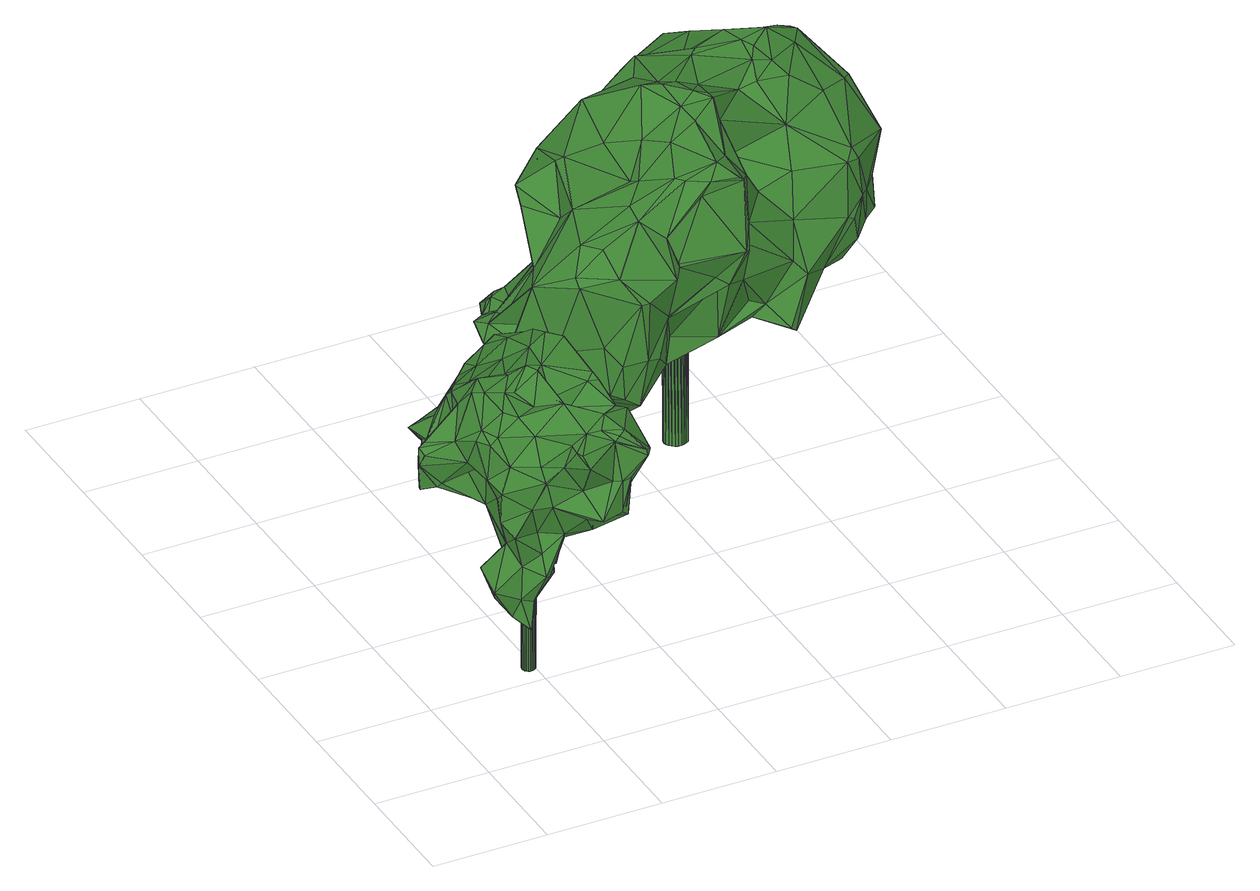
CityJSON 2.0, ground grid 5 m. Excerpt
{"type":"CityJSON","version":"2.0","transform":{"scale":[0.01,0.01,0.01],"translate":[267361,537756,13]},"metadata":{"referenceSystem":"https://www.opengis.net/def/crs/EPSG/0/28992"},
"CityObjects":{
"tree1":{"type":"SolitaryVegetationObject","attributes":{"gtid":280,"crown_width_m":9.04,"crown_median_z":23.05,"crown_r50_m":0.379,"crown_porosity":0.892,"trunk_H_m":9.68,"trunk_DBH_m":0.552,"trunk_radius_m":0.276,"trunk_base_height_m":13.37,"original_gtid":"280"},"geometry":[{"type":"Solid","lod":"3","boundaries":[[[[0,1,2]],[[3,4,5]],[[6,5,4]],[[7,8,9]],[[10,11,12]],[[13,14,15]],[[16,17,18]],[[19,20,21]],[[22,23,24]],[[25,26,27]],[[28,29,30]],[[31,32,33]],[[31,34,32]],[[20,2,21]],[[33,35,31]],[[36,37,38]],[[39,40,41]],[[42,43,44]],[[45,46,47]],[[48,45,47]],[[49,50,51]],[[52,18,53]],[[48,54,45]],[[55,2,56]],[[57,58,59]],[[0,2,60]],[[61,62,63]],[[64,65,66]],[[65,22,67]],[[68,69,6]],[[14,70,15]],[[71,72,73]],[[74,71,75]],[[76,77,78]],[[79,80,66]],[[66,80,81]],[[82,83,84]],[[20,0,60]],[[25,85,26]],[[0,20,19]],[[36,38,86]],[[37,4,3]],[[87,88,89]],[[17,16,90]],[[44,91,92]],[[44,93,91]],[[36,94,68]],[[8,95,9]],[[69,9,95]],[[96,97,98]],[[54,99,100]],[[62,101,63]],[[90,102,103]],[[104,105,106]],[[105,104,107]],[[93,108,103]],[[68,6,4]],[[109,47,110]],[[20,60,2]],[[111,112,29]],[[46,113,114]],[[47,46,114]],[[68,4,36]],[[115,25,116]],[[66,81,117]],[[115,118,113]],[[119,110,120]],[[73,72,121]],[[112,122,123]],[[44,92,42]],[[124,86,38]],[[33,88,87]],[[1,56,2]],[[1,125,126]],[[127,22,24]],[[128,15,129]],[[61,130,131]],[[128,132,15]],[[133,87,89]],[[134,135,76]],[[88,136,137]],[[138,139,140]],[[141,97,83]],[[121,54,48]],[[48,73,121]],[[142,27,143]],[[26,143,27]],[[102,144,145]],[[146,54,147]],[[7,148,149]],[[17,90,150]],[[151,152,153]],[[2,55,154]],[[117,112,155]],[[62,61,131]],[[119,109,110]],[[130,57,59]],[[2,154,21]],[[156,125,157]],[[103,91,93]],[[93,158,108]],[[104,159,42]],[[98,160,154]],[[161,162,163]],[[148,161,163]],[[164,55,56]],[[63,165,61]],[[166,167,168]],[[166,168,83]],[[57,40,169]],[[94,36,86]],[[140,139,117]],[[155,170,66]],[[80,79,171]],[[170,172,173]],[[165,174,163]],[[175,176,177]],[[146,151,153]],[[103,102,91]],[[115,85,25]],[[113,85,115]],[[124,37,3]],[[38,37,124]],[[178,174,179]],[[68,180,69]],[[40,39,11]],[[177,179,63]],[[63,179,174]],[[87,35,33]],[[181,182,175]],[[183,1,184]],[[185,65,67]],[[51,30,49]],[[123,186,29]],[[88,33,32]],[[18,52,107]],[[105,107,52]],[[0,19,157]],[[187,150,181]],[[9,188,7]],[[28,111,29]],[[72,74,121]],[[96,98,164]],[[14,52,70]],[[47,109,48]],[[61,165,130]],[[41,130,165]],[[89,78,77]],[[137,78,89]],[[71,74,72]],[[189,121,74]],[[154,160,21]],[[47,114,190]],[[191,157,19]],[[156,157,192]],[[193,194,152]],[[195,128,196]],[[52,53,70]],[[197,176,198]],[[103,182,90]],[[154,199,98]],[[28,194,111]],[[172,111,194]],[[114,200,190]],[[32,184,134]],[[66,65,79]],[[201,53,187]],[[147,121,189]],[[88,137,89]],[[192,191,202]],[[203,31,204]],[[30,51,28]],[[198,176,205]],[[7,190,8]],[[116,95,8]],[[50,206,146]],[[88,32,136]],[[73,48,109]],[[146,147,151]],[[29,186,49]],[[56,183,164]],[[201,129,15]],[[130,40,57]],[[130,41,40]],[[207,43,65]],[[123,29,112]],[[45,54,100]],[[177,63,101]],[[73,109,71]],[[197,71,109]],[[104,106,159]],[[208,209,207]],[[208,207,65]],[[115,116,118]],[[187,53,150]],[[131,130,59]],[[200,8,190]],[[153,152,210]],[[77,76,127]],[[102,145,91]],[[3,116,124]],[[25,124,116]],[[99,206,113]],[[187,211,201]],[[193,152,158]],[[39,41,165]],[[212,11,10]],[[213,65,214]],[[214,65,43]],[[116,200,118]],[[116,8,200]],[[178,148,163]],[[35,87,204]],[[178,163,174]],[[62,211,101]],[[43,215,214]],[[216,160,98]],[[204,82,84]],[[54,121,147]],[[142,143,217]],[[186,218,219]],[[0,157,125]],[[23,22,214]],[[113,45,100]],[[100,99,113]],[[46,45,113]],[[151,189,152]],[[191,138,140]],[[220,156,192]],[[221,160,216]],[[214,215,23]],[[204,87,133]],[[204,133,132]],[[123,122,221]],[[112,170,155]],[[180,168,222]],[[221,223,123]],[[224,86,225]],[[165,63,174]],[[180,226,168]],[[141,168,226]],[[106,23,159]],[[117,202,140]],[[1,183,56]],[[181,211,187]],[[154,55,199]],[[227,207,209]],[[74,228,189]],[[93,44,227]],[[209,93,227]],[[209,158,93]],[[189,228,158]],[[207,227,43]],[[44,43,227]],[[49,219,50]],[[83,229,141]],[[219,85,206]],[[224,225,221]],[[190,7,149]],[[149,178,120]],[[149,120,110]],[[31,184,34]],[[14,24,105]],[[158,228,108]],[[81,80,126]],[[81,126,156]],[[178,149,148]],[[127,230,77]],[[133,89,77]],[[169,40,11]],[[169,11,212]],[[150,53,17]],[[182,103,231]],[[182,231,232]],[[57,83,82]],[[114,113,118]],[[177,101,175]],[[175,182,205]],[[70,53,201]],[[131,211,62]],[[131,129,211]],[[181,175,101]],[[171,233,80]],[[39,165,162]],[[23,215,159]],[[43,159,215]],[[165,163,162]],[[129,201,211]],[[6,69,95]],[[6,95,116]],[[146,234,50]],[[42,159,43]],[[77,230,133]],[[195,82,204]],[[90,144,102]],[[134,233,171]],[[234,28,50]],[[28,51,50]],[[162,235,11]],[[236,10,167]],[[94,224,216]],[[220,81,156]],[[54,206,99]],[[17,53,18]],[[202,191,140]],[[155,66,117]],[[181,101,211]],[[237,197,198]],[[237,198,205]],[[132,230,13]],[[132,133,230]],[[30,29,49]],[[168,167,222]],[[222,167,10]],[[212,236,169]],[[39,162,11]],[[0,125,1]],[[162,161,235]],[[161,238,235]],[[191,192,157]],[[13,15,132]],[[208,64,209]],[[65,64,208]],[[210,194,28]],[[195,59,82]],[[170,173,239]],[[128,204,132]],[[128,195,204]],[[197,109,119]],[[71,197,237]],[[240,97,96]],[[14,105,52]],[[177,176,179]],[[134,171,135]],[[34,184,32]],[[180,68,94]],[[80,233,126]],[[183,184,164]],[[21,241,19]],[[134,126,233]],[[228,74,75]],[[228,75,108]],[[108,75,232]],[[240,84,83]],[[203,84,240]],[[186,217,218]],[[114,118,200]],[[117,139,122]],[[105,24,106]],[[23,106,24]],[[213,22,65]],[[186,219,49]],[[119,120,178]],[[195,196,131]],[[219,218,85]],[[185,79,65]],[[158,152,189]],[[232,242,182]],[[71,237,242]],[[26,85,218]],[[221,139,138]],[[122,139,221]],[[193,158,209]],[[209,64,193]],[[14,127,24]],[[234,210,28]],[[172,194,193]],[[193,239,172]],[[64,239,193]],[[239,173,172]],[[31,35,204]],[[127,13,230]],[[125,156,126]],[[202,117,81]],[[202,81,192]],[[192,81,220]],[[83,169,166]],[[57,169,83]],[[243,104,42]],[[27,225,25]],[[124,25,225]],[[218,143,26]],[[96,164,184]],[[190,149,110]],[[190,110,47]],[[141,226,216]],[[94,216,226]],[[119,178,244]],[[119,244,197]],[[245,246,235]],[[197,244,176]],[[127,76,135]],[[169,236,166]],[[10,236,212]],[[7,188,148]],[[116,5,6]],[[3,5,116]],[[181,90,182]],[[150,90,181]],[[113,206,85]],[[91,145,92]],[[235,246,12]],[[235,12,11]],[[166,236,167]],[[111,170,112]],[[32,134,78]],[[32,78,136]],[[94,226,180]],[[218,217,143]],[[179,176,244]],[[179,244,178]],[[247,10,12]],[[138,241,160]],[[221,138,160]],[[175,205,176]],[[205,182,237]],[[234,146,153]],[[147,189,151]],[[86,124,225]],[[213,214,22]],[[129,131,196]],[[129,196,128]],[[146,206,54]],[[245,188,9]],[[50,219,206]],[[76,78,134]],[[137,136,78]],[[210,152,194]],[[216,224,221]],[[82,59,58]],[[82,58,57]],[[107,104,243]],[[107,243,18]],[[223,142,217]],[[94,86,224]],[[18,144,16]],[[243,144,18]],[[243,42,92]],[[222,10,247]],[[222,247,180]],[[243,92,144]],[[16,144,90]],[[245,235,188]],[[92,145,144]],[[247,12,248]],[[69,248,246]],[[247,248,180]],[[180,248,69]],[[238,188,235]],[[161,188,238]],[[148,188,161]],[[12,246,248]],[[203,240,96]],[[96,184,203]],[[184,31,203]],[[79,249,171]],[[67,171,249]],[[185,249,79]],[[67,249,185]],[[21,160,241]],[[191,241,138]],[[245,9,69]],[[245,69,246]],[[153,210,234]],[[67,22,135]],[[127,135,22]],[[67,135,171]],[[131,59,195]],[[19,241,191]],[[225,142,223]],[[27,142,225]],[[201,15,70]],[[14,13,127]],[[184,1,126]],[[184,126,134]],[[117,122,112]],[[203,204,84]],[[103,108,231]],[[232,231,108]],[[64,170,239]],[[170,111,172]],[[64,66,170]],[[37,36,4]],[[240,83,97]],[[216,97,141]],[[216,98,97]],[[141,229,168]],[[83,168,229]],[[71,242,75]],[[75,242,232]],[[237,182,242]],[[164,98,199]],[[164,199,55]],[[186,223,217]],[[123,223,186]],[[225,223,221]],[[250,251,252]],[[250,252,253]],[[253,252,254]],[[253,254,255]],[[252,251,256]],[[252,256,254]],[[254,256,257]],[[254,257,255]],[[256,251,258]],[[256,258,257]],[[257,258,259]],[[257,259,255]],[[258,251,260]],[[258,260,259]],[[259,260,261]],[[259,261,255]],[[260,251,262]],[[260,262,261]],[[261,262,263]],[[261,263,255]],[[262,251,264]],[[262,264,263]],[[263,264,265]],[[263,265,255]],[[264,251,266]],[[264,266,265]],[[265,266,267]],[[265,267,255]],[[266,251,268]],[[266,268,267]],[[267,268,269]],[[267,269,255]],[[268,251,270]],[[268,270,269]],[[269,270,271]],[[269,271,255]],[[270,251,272]],[[270,272,271]],[[271,272,273]],[[271,273,255]],[[272,251,274]],[[272,274,273]],[[273,274,275]],[[273,275,255]],[[274,251,276]],[[274,276,275]],[[275,276,277]],[[275,277,255]],[[276,251,278]],[[276,278,277]],[[277,278,279]],[[277,279,255]],[[278,251,280]],[[278,280,279]],[[279,280,281]],[[279,281,255]],[[280,251,282]],[[280,282,281]],[[281,282,283]],[[281,283,255]],[[282,251,284]],[[282,284,283]],[[283,284,285]],[[283,285,255]],[[284,251,286]],[[284,286,285]],[[285,286,287]],[[285,287,255]],[[286,251,288]],[[286,288,287]],[[287,288,289]],[[287,289,255]],[[288,251,290]],[[288,290,289]],[[289,290,291]],[[289,291,255]],[[290,251,292]],[[290,292,291]],[[291,292,293]],[[291,293,255]],[[292,251,294]],[[292,294,293]],[[293,294,295]],[[293,295,255]],[[294,251,296]],[[294,296,295]],[[295,296,297]],[[295,297,255]],[[296,251,298]],[[296,298,297]],[[297,298,299]],[[297,299,255]],[[298,251,250]],[[298,250,299]],[[299,250,253]],[[299,253,255]]]]}]},
"tree2":{"type":"SolitaryVegetationObject","attributes":{"gtid":225,"crown_width_m":15.17,"crown_median_z":23.55,"crown_r50_m":0.481,"crown_porosity":0.849,"trunk_H_m":10.21,"trunk_DBH_m":1.01,"trunk_radius_m":0.506,"trunk_base_height_m":13.34,"original_gtid":"225"},"geometry":[{"type":"Solid","lod":"3","boundaries":[[[[300,301,302]],[[303,302,301]],[[304,305,306]],[[307,308,309]],[[310,311,312]],[[313,314,315]],[[316,317,311]],[[310,312,318]],[[319,320,321]],[[322,323,324]],[[325,326,327]],[[327,328,329]],[[304,330,305]],[[331,332,333]],[[334,335,336]],[[337,301,338]],[[335,339,336]],[[340,341,342]],[[343,344,345]],[[346,347,348]],[[349,350,351]],[[352,347,346]],[[353,354,355]],[[356,357,358]],[[359,360,361]],[[331,333,362]],[[327,363,328]],[[364,365,366]],[[367,368,369]],[[370,369,368]],[[371,334,349]],[[372,373,374]],[[329,325,327]],[[315,375,376]],[[377,378,379]],[[377,379,380]],[[381,382,383]],[[384,345,385]],[[386,319,321]],[[341,387,388]],[[341,388,389]],[[390,391,392]],[[384,393,345]],[[380,394,395]],[[396,397,304]],[[316,311,398]],[[332,331,399]],[[400,401,402]],[[347,403,362]],[[378,404,389]],[[378,405,404]],[[406,368,367]],[[407,344,343]],[[408,398,409]],[[398,410,409]],[[378,377,328]],[[411,412,413]],[[414,337,415]],[[416,417,418]],[[394,331,362]],[[359,419,420]],[[421,358,366]],[[300,302,422]],[[423,424,425]],[[421,426,427]],[[428,318,312]],[[429,430,431]],[[353,361,432]],[[433,434,435]],[[433,435,420]],[[343,345,393]],[[368,436,370]],[[437,438,439]],[[385,440,384]],[[376,375,323]],[[441,442,443]],[[396,444,397]],[[396,445,444]],[[441,446,442]],[[447,442,446]],[[330,397,448]],[[449,446,438]],[[365,426,421]],[[328,363,405]],[[328,405,378]],[[450,426,451]],[[452,453,340]],[[341,389,342]],[[404,342,389]],[[429,454,430]],[[385,455,440]],[[451,365,364]],[[451,426,365]],[[321,456,386]],[[329,374,457]],[[329,457,325]],[[345,344,385]],[[384,458,459]],[[440,458,384]],[[460,461,462]],[[311,317,312]],[[329,372,374]],[[313,364,357]],[[372,380,373]],[[463,464,465]],[[466,463,467]],[[343,468,407]],[[343,450,468]],[[465,469,470]],[[471,472,473]],[[457,474,326]],[[457,326,325]],[[421,366,365]],[[328,377,329]],[[364,366,358]],[[450,475,468]],[[476,477,423]],[[474,478,326]],[[448,397,479]],[[478,474,480]],[[395,481,380]],[[311,310,479]],[[311,479,398]],[[482,313,425]],[[482,314,313]],[[451,364,313]],[[398,483,410]],[[459,427,384]],[[384,427,393]],[[484,485,385]],[[324,321,322]],[[392,486,390]],[[487,392,391]],[[487,391,488]],[[313,402,451]],[[414,489,490]],[[364,358,357]],[[491,320,492]],[[319,492,320]],[[347,362,493]],[[392,348,347]],[[488,494,487]],[[455,411,413]],[[356,495,423]],[[358,496,356]],[[382,497,471]],[[382,471,383]],[[337,399,301]],[[324,323,375]],[[481,373,380]],[[498,373,481]],[[306,308,499]],[[332,399,337]],[[352,346,470]],[[500,498,403]],[[493,333,332]],[[417,416,354]],[[406,417,368]],[[358,421,501]],[[459,501,421]],[[427,459,421]],[[383,431,467]],[[355,502,503]],[[434,503,502]],[[492,445,396]],[[422,302,309]],[[468,475,504]],[[362,333,493]],[[362,481,395]],[[335,504,475]],[[382,505,497]],[[301,399,387]],[[341,301,387]],[[493,332,486]],[[347,493,486]],[[347,486,392]],[[447,439,506]],[[447,506,507]],[[481,362,403]],[[498,481,403]],[[394,387,331]],[[398,408,316]],[[399,331,387]],[[424,508,509]],[[324,375,461]],[[394,362,395]],[[466,464,463]],[[406,396,306]],[[406,491,396]],[[446,510,438]],[[301,300,338]],[[511,432,485]],[[511,485,484]],[[512,413,412]],[[355,503,361]],[[367,491,406]],[[316,408,390]],[[318,338,300]],[[337,338,428]],[[318,428,338]],[[507,506,513]],[[340,514,452]],[[351,350,515]],[[516,515,350]],[[517,349,351]],[[426,450,518]],[[519,520,521]],[[334,522,349]],[[385,485,455]],[[507,513,523]],[[524,525,521]],[[314,509,461]],[[405,342,404]],[[484,385,344]],[[402,442,400]],[[402,443,442]],[[501,459,458]],[[303,307,302]],[[425,313,357]],[[502,355,526]],[[527,528,490]],[[500,464,498]],[[373,498,464]],[[373,464,374]],[[517,407,504]],[[501,529,505]],[[464,454,374]],[[371,517,504]],[[371,349,517]],[[361,353,355]],[[305,330,306]],[[416,530,452]],[[304,306,396]],[[382,381,505]],[[429,474,457]],[[429,457,374]],[[313,315,531]],[[411,455,432]],[[497,529,471]],[[434,452,514]],[[347,352,403]],[[458,532,501]],[[439,369,370]],[[340,307,303]],[[414,332,337]],[[312,317,527]],[[375,315,314]],[[375,314,461]],[[318,479,310]],[[448,479,318]],[[398,479,397]],[[517,344,407]],[[505,496,358]],[[455,512,440]],[[374,454,429]],[[486,332,414]],[[388,380,533]],[[329,377,372]],[[380,372,377]],[[359,434,419]],[[434,359,503]],[[534,405,435]],[[405,363,435]],[[388,533,389]],[[380,388,394]],[[387,394,388]],[[488,391,408]],[[533,380,379]],[[533,379,378]],[[403,352,500]],[[367,369,535]],[[353,536,354]],[[340,303,341]],[[494,348,487]],[[389,533,378]],[[494,537,470]],[[470,346,348]],[[341,303,301]],[[401,451,402]],[[488,408,456]],[[517,538,539]],[[351,538,517]],[[304,397,330]],[[400,540,541]],[[334,336,541]],[[400,541,336]],[[496,495,356]],[[465,524,463]],[[525,524,465]],[[348,494,470]],[[408,409,456]],[[527,317,528]],[[390,528,316]],[[386,492,319]],[[414,490,486]],[[503,359,361]],[[467,463,542]],[[524,542,463]],[[543,544,545]],[[438,437,546]],[[434,433,419]],[[420,419,433]],[[363,327,326]],[[468,504,407]],[[425,357,356]],[[425,356,423]],[[370,516,547]],[[369,439,322]],[[350,522,513]],[[523,513,334]],[[334,513,522]],[[520,508,477]],[[520,477,521]],[[473,411,543]],[[548,523,541]],[[458,440,512]],[[461,508,462]],[[393,518,343]],[[450,343,518]],[[425,424,482]],[[401,339,451]],[[455,485,432]],[[308,306,330]],[[359,478,360]],[[323,441,376]],[[376,441,443]],[[501,505,358]],[[507,549,447]],[[300,448,318]],[[539,484,344]],[[539,344,517]],[[534,435,434]],[[439,370,506]],[[326,478,420]],[[326,420,363]],[[392,487,348]],[[410,492,386]],[[393,427,518]],[[432,511,353]],[[550,549,540]],[[309,302,307]],[[530,499,453]],[[448,422,551]],[[416,452,526]],[[454,466,430]],[[467,430,466]],[[466,454,464]],[[369,322,535]],[[321,535,322]],[[516,370,436]],[[417,436,368]],[[381,496,505]],[[363,420,435]],[[476,542,524]],[[495,542,476]],[[432,360,411]],[[480,360,478]],[[371,335,334]],[[515,536,353]],[[521,477,524]],[[473,545,471]],[[436,354,536]],[[436,536,516]],[[423,495,476]],[[527,490,489]],[[349,522,350]],[[330,448,551]],[[448,300,422]],[[359,420,478]],[[429,552,474]],[[361,360,432]],[[553,383,495]],[[439,438,510]],[[516,506,547]],[[350,506,516]],[[513,506,350]],[[342,405,534]],[[371,504,335]],[[376,531,315]],[[514,534,434]],[[514,340,534]],[[342,534,340]],[[530,453,452]],[[340,453,307]],[[461,509,508]],[[307,453,308]],[[499,308,453]],[[547,506,370]],[[354,526,355]],[[416,526,354]],[[502,526,434]],[[306,499,418]],[[424,509,482]],[[482,509,314]],[[524,477,476]],[[390,408,391]],[[456,461,460]],[[456,460,488]],[[424,423,477]],[[543,545,473]],[[484,539,511]],[[426,518,427]],[[381,495,496]],[[553,495,381]],[[351,515,538]],[[550,540,400]],[[473,412,411]],[[381,383,553]],[[497,505,529]],[[532,529,501]],[[512,473,472]],[[512,472,458]],[[552,429,431]],[[383,471,431]],[[472,471,529]],[[458,529,532]],[[472,529,458]],[[467,431,430]],[[552,431,544]],[[543,552,544]],[[443,402,531]],[[443,531,376]],[[313,531,402]],[[367,320,491]],[[446,437,439]],[[439,447,446]],[[397,444,398]],[[398,444,483]],[[434,526,452]],[[354,436,417]],[[446,546,437]],[[491,492,396]],[[471,545,431]],[[431,545,544]],[[322,510,323]],[[323,510,441]],[[449,438,546]],[[446,441,510]],[[439,510,322]],[[386,456,409]],[[409,410,386]],[[330,309,308]],[[551,309,330]],[[551,422,309]],[[489,428,527]],[[312,527,428]],[[473,512,412]],[[470,469,352]],[[500,352,469]],[[451,475,450]],[[451,554,475]],[[400,339,401]],[[336,339,400]],[[475,339,335]],[[543,411,555]],[[500,469,464]],[[535,321,320]],[[535,320,367]],[[483,444,410]],[[445,410,444]],[[550,442,447]],[[550,400,442]],[[334,541,523]],[[554,339,475]],[[451,339,554]],[[511,539,538]],[[511,538,353]],[[353,538,515]],[[548,541,549]],[[540,549,541]],[[550,447,549]],[[523,548,549]],[[507,523,549]],[[516,536,515]],[[467,542,383]],[[383,542,495]],[[525,537,521]],[[519,537,494]],[[521,537,519]],[[480,556,360]],[[474,556,480]],[[492,410,445]],[[486,490,528]],[[390,486,528]],[[316,528,317]],[[455,413,512]],[[337,489,415]],[[414,415,489]],[[489,337,428]],[[449,546,446]],[[306,418,406]],[[461,557,324]],[[406,418,417]],[[321,324,557]],[[456,321,557]],[[456,557,461]],[[530,418,499]],[[416,418,530]],[[460,462,488]],[[488,462,494]],[[474,552,556]],[[411,360,556]],[[411,556,555]],[[543,555,556]],[[462,520,519]],[[494,462,519]],[[508,520,462]],[[465,470,537]],[[465,537,525]],[[424,477,508]],[[543,556,552]],[[464,469,465]],[[558,559,560]],[[558,560,561]],[[561,560,562]],[[561,562,563]],[[560,559,564]],[[560,564,562]],[[562,564,565]],[[562,565,563]],[[564,559,566]],[[564,566,565]],[[565,566,567]],[[565,567,563]],[[566,559,568]],[[566,568,567]],[[567,568,569]],[[567,569,563]],[[568,559,570]],[[568,570,569]],[[569,570,571]],[[569,571,563]],[[570,559,572]],[[570,572,571]],[[571,572,573]],[[571,573,563]],[[572,559,574]],[[572,574,573]],[[573,574,575]],[[573,575,563]],[[574,559,576]],[[574,576,575]],[[575,576,577]],[[575,577,563]],[[576,559,578]],[[576,578,577]],[[577,578,579]],[[577,579,563]],[[578,559,580]],[[578,580,579]],[[579,580,581]],[[579,581,563]],[[580,559,582]],[[580,582,581]],[[581,582,583]],[[581,583,563]],[[582,559,584]],[[582,584,583]],[[583,584,585]],[[583,585,563]],[[584,559,586]],[[584,586,585]],[[585,586,587]],[[585,587,563]],[[586,559,588]],[[586,588,587]],[[587,588,589]],[[587,589,563]],[[588,559,590]],[[588,590,589]],[[589,590,591]],[[589,591,563]],[[590,559,592]],[[590,592,591]],[[591,592,593]],[[591,593,563]],[[592,559,594]],[[592,594,593]],[[593,594,595]],[[593,595,563]],[[594,559,596]],[[594,596,595]],[[595,596,597]],[[595,597,563]],[[596,559,598]],[[596,598,597]],[[597,598,599]],[[597,599,563]],[[598,559,600]],[[598,600,599]],[[599,600,601]],[[599,601,563]],[[600,559,602]],[[600,602,601]],[[601,602,603]],[[601,603,563]],[[602,559,604]],[[602,604,603]],[[603,604,605]],[[603,605,563]],[[604,559,606]],[[604,606,605]],[[605,606,607]],[[605,607,563]],[[606,559,558]],[[606,558,607]],[[607,558,561]],[[607,561,563]]]]}]}
},
"vertices":[
[617,637,454],[453,565,533],[491,690,473],[355,1105,864],[327,1066,863],[332,1057,877],[280,986,938],[282,854,1252],[368,990,1193],[256,938,1113],[51,700,936],[28,664,1074],[109,789,1091],[384,341,836],[403,246,1000],[332,282,988],[478,137,1278],[463,152,1287],[500,110,1226],[659,723,542],[627,696,464],[588,794,512],[582,256,841],[686,156,940],[534,208,929],[539,1062,971],[596,1028,963],[565,1057,953],[863,822,1075],[835,826,999],[838,872,1070],[269,437,710],[343,355,533],[218,381,559],[304,416,718],[179,422,688],[328,1065,860],[354,1103,861],[367,1087,860],[8,620,1177],[2,602,1105],[19,589,1155],[781,170,1176],[736,234,1022],[812,215,1174],[655,979,1320],[551,1038,1303],[547,917,1359],[643,890,1386],[789,860,1052],[753,793,1122],[837,870,1073],[520,215,1062],[436,212,1195],[672,862,1301],[434,709,527],[447,652,516],[93,588,1005],[210,629,1040],[249,518,1089],[601,660,455],[166,434,1267],[202,387,1263],[188,431,1315],[735,509,996],[676,403,958],[679,513,838],[496,347,869],[234,968,925],[185,954,1064],[381,248,1111],[544,620,1405],[701,739,1423],[640,775,1439],[739,569,1347],[710,548,1324],[412,288,651],[384,258,675],[346,296,554],[635,523,824],[636,523,820],[631,553,799],[256,533,893],[253,565,890],[258,533,889],[545,908,1028],[395,1013,865],[173,289,646],[263,317,495],[288,289,581],[546,237,1305],[698,209,1297],[779,177,1199],[789,364,1284],[356,966,869],[265,954,1100],[437,547,762],[408,637,821],[528,720,724],[639,941,1283],[653,959,1304],[235,389,1290],[610,238,1302],[657,302,1328],[664,160,1095],[546,88,984],[655,139,968],[627,172,1098],[752,391,1287],[561,759,1403],[479,828,1332],[836,709,948],[769,706,942],[579,974,1193],[509,1044,1264],[456,950,1053],[375,1022,1002],[675,689,761],[471,1015,1184],[414,680,1367],[363,718,1348],[703,741,1421],[628,698,863],[674,817,975],[435,1072,864],[582,581,556],[514,472,670],[475,286,834],[212,317,945],[218,321,1070],[164,507,1129],[198,406,1093],[257,281,878],[303,311,718],[471,365,611],[457,379,754],[308,235,466],[305,235,469],[690,743,709],[663,725,745],[722,716,718],[347,730,852],[593,1021,946],[597,1030,960],[650,192,1266],[673,200,1280],[635,777,1228],[686,722,1337],[241,799,1265],[318,799,1289],[463,196,1298],[736,669,1260],[783,594,1104],[724,669,1246],[477,785,525],[727,627,937],[577,558,650],[612,600,531],[807,502,1192],[705,166,1097],[545,778,711],[188,672,1217],[37,632,1186],[203,667,1296],[456,603,614],[130,548,1212],[163,661,1010],[54,697,936],[230,762,970],[78,598,987],[818,558,945],[485,421,732],[875,545,932],[872,543,931],[237,615,1369],[349,430,1328],[356,564,1362],[302,477,1337],[298,689,1373],[277,585,1372],[220,909,939],[378,348,1279],[528,396,1359],[451,566,535],[423,446,652],[499,430,946],[775,853,1035],[366,273,1181],[233,831,1231],[778,624,1288],[420,938,1253],[729,690,658],[677,655,697],[822,558,1037],[851,647,1009],[240,403,1001],[231,381,1012],[476,623,1420],[396,563,1354],[551,655,593],[420,1033,1210],[377,248,1118],[691,683,727],[284,436,724],[270,381,797],[437,476,1323],[576,850,1129],[740,272,1062],[659,401,1021],[742,397,1142],[780,704,1084],[264,336,1176],[43,675,942],[576,236,932],[692,187,955],[693,184,957],[434,815,848],[661,1005,958],[658,1004,961],[712,839,1056],[643,634,707],[596,893,816],[213,780,1005],[641,976,919],[500,959,918],[516,1033,909],[333,872,928],[809,228,1169],[754,542,1320],[306,635,1004],[386,301,758],[585,389,1197],[615,513,1251],[507,449,689],[754,789,1122],[111,759,1106],[47,674,941],[513,593,1403],[146,752,1109],[850,540,955],[411,544,834],[623,751,563],[538,527,1307],[649,192,1262],[413,649,1380],[199,864,1130],[90,871,1102],[120,802,1071],[109,818,1080],[478,523,862],[503,595,37],[475,595,37],[502,602,37],[503,588,1005],[503,595,1005],[476,589,1005],[499,609,37],[500,602,1005],[495,614,37],[496,608,1005],[489,619,37],[490,612,1005],[482,622,37],[483,615,1005],[475,623,37],[476,616,1005],[468,622,37],[469,615,1005],[461,619,37],[462,612,1005],[456,615,37],[457,608,1005],[451,609,37],[452,602,1005],[448,602,37],[449,596,1005],[447,595,37],[448,589,1005],[448,588,37],[449,581,1005],[451,581,37],[452,575,1005],[455,576,37],[456,569,1005],[461,571,37],[462,565,1005],[468,568,37],[468,562,1005],[475,567,37],[476,561,1005],[482,568,37],[483,562,1005],[489,571,37],[490,564,1005],[494,575,37],[495,569,1005],[499,581,37],[500,574,1005],[502,588,37],[503,581,1005],
[2360,2406,1052],[2399,2364,996],[2235,2335,923],[2264,2289,920],[1993,2631,846],[2033,2628,832],[1999,2488,791],[2182,2301,697],[2116,2399,723],[2127,2428,785],[2140,2575,1242],[2122,2569,1280],[2183,2546,1276],[1155,1553,1406],[1264,1848,1448],[1235,1864,1428],[2048,2536,1394],[2160,2541,1308],[2199,2557,1221],[1608,2375,1174],[1518,2279,993],[1507,2307,1227],[1329,2124,1048],[1272,2089,1300],[1300,2123,1311],[2362,1511,1036],[2226,1509,845],[2390,1540,919],[2471,1628,934],[2426,1568,1094],[2072,2636,836],[2531,2146,1353],[2495,2197,1379],[2407,2151,1546],[909,1853,812],[774,1574,888],[765,1637,955],[2463,2354,1175],[2397,2398,1070],[801,1582,966],[2326,2153,698],[2512,2161,849],[2465,2048,764],[1125,1168,776],[1109,1392,640],[1175,1142,755],[2155,1971,1632],[2248,2043,1650],[2129,2025,1638],[1042,1807,727],[1125,1920,758],[1163,1696,765],[2203,1910,1587],[1569,1664,703],[1612,1851,749],[1670,1778,741],[1527,1411,1523],[1336,1422,1446],[1326,1324,1433],[2002,1542,783],[1876,1431,767],[1876,1596,802],[2407,2091,1570],[2354,1603,800],[1087,1353,1378],[1018,1259,1299],[1145,1275,1382],[1557,2358,796],[1585,2184,768],[1365,2152,813],[1355,2132,791],[912,1588,850],[2418,1583,1255],[2401,1611,1295],[2353,1553,1273],[1271,2093,1347],[1079,1899,1342],[2505,1689,1027],[2583,1773,873],[2588,1806,1005],[2626,1802,1205],[1649,1340,1512],[1627,1374,1432],[1755,1264,1534],[1249,1085,947],[1232,1128,719],[1661,2419,1234],[2551,2151,1135],[2577,1899,1037],[2566,1884,818],[2084,2383,1482],[1974,2222,1503],[2103,2123,1635],[1153,1117,928],[2548,2063,1339],[2553,1939,1403],[1867,2439,947],[2007,2496,1067],[2005,2573,1263],[2489,2304,1178],[863,1639,969],[865,1578,984],[1006,1597,1152],[2351,2003,1573],[2553,1855,792],[2449,1767,741],[1715,2378,725],[899,1421,767],[1808,2417,1370],[1708,2420,1262],[1740,2367,1202],[1693,1364,768],[1657,1307,1059],[1515,1432,784],[2278,2217,1384],[2260,2337,1190],[1834,2063,719],[1626,2136,774],[1876,2250,756],[2129,1538,843],[2160,1529,835],[1144,1129,1328],[2183,2379,941],[1597,1585,1569],[1533,1705,1530],[1429,1528,1473],[1011,1212,1278],[1213,1073,1221],[2201,2537,1253],[2085,1490,1123],[1963,1553,1253],[1831,1376,1250],[1650,1403,725],[2218,1820,893],[2071,1862,752],[2357,1697,789],[1542,1969,800],[1253,1974,823],[1344,2049,1043],[1222,1991,831],[1310,1112,923],[1211,1872,1202],[1102,1732,1106],[1078,1851,1277],[1992,2468,1092],[1880,2407,993],[1208,1745,1074],[1050,1935,859],[2157,2517,1122],[1499,1866,1057],[955,1308,942],[905,1411,1202],[2021,2051,651],[2114,2262,699],[2119,1570,1293],[1412,1259,783],[1605,2313,1314],[2330,1503,1054],[1398,1210,1038],[1253,1080,1216],[1731,2171,1493],[1467,2094,1514],[1728,1955,1597],[1849,1660,1556],[2163,1707,1416],[2033,1864,1526],[1903,1684,1365],[1847,1427,1436],[900,1365,884],[2111,1855,1548],[2119,1912,1612],[1757,1245,1213],[1635,1273,1112],[1692,1264,1070],[2077,1348,956],[849,1471,934],[1720,1617,1614],[1706,1714,1629],[2025,1342,714],[2084,2578,1198],[1995,1327,739],[2517,1902,1415],[1424,1591,1436],[1999,2436,1123],[1294,1387,514],[1432,1348,723],[2298,2221,1527],[1953,2073,1622],[1773,2240,1541],[2201,2475,1279],[2138,2390,1408],[1679,2402,820],[1712,2348,1034],[2365,2182,1544],[1917,2036,1620],[1708,1407,1549],[1557,1380,1522],[1448,1220,1261],[2386,1825,1441],[2003,2224,728],[2253,1858,1532],[1386,1113,1266],[1905,1896,796],[1899,1686,830],[869,1492,804],[1423,1275,1355],[1200,1989,794],[1013,1953,838],[1627,1902,1645],[1436,1842,1466],[1313,2068,1052],[1464,1440,716],[1423,1267,989],[960,1963,791],[2097,1983,694],[1400,1757,772],[1323,2002,746],[1074,1632,719],[1101,1179,994],[1764,1871,1638],[1699,1860,1652],[1782,1756,1658],[969,1932,781],[957,1963,795],[1835,1686,1650],[1826,1718,1655],[1874,1944,765],[2191,2506,1296],[2131,2395,1428],[1442,1200,1258],[2002,2128,685],[1175,1700,1276],[1401,1160,1245],[2592,1839,1000],[2213,1942,827],[1492,2258,984],[1440,1869,782],[1858,1860,1603],[1271,1571,726],[1296,1467,585],[939,1847,825],[911,1854,817],[1782,1479,1516],[1777,1316,1034],[1787,1314,1202],[1776,1260,1205],[1393,1843,822],[1308,2047,753],[960,1913,831],[982,1914,844],[1018,1802,855],[2112,2554,858],[2027,1376,1014],[1737,1270,1547],[899,1503,978],[1868,1447,837],[1926,1415,823],[1555,2272,1288],[1776,1796,34],[1725,1795,34],[1774,1809,33],[1782,1816,1055],[1780,1829,1055],[1731,1815,1055],[1768,1821,33],[1775,1841,1055],[1760,1831,33],[1767,1852,1054],[1749,1839,33],[1756,1859,1054],[1737,1844,33],[1744,1864,1054],[1724,1846,33],[1730,1866,1054],[1711,1844,33],[1717,1864,1054],[1699,1838,33],[1705,1858,1055],[1689,1830,33],[1695,1850,1055],[1681,1819,34],[1687,1840,1055],[1676,1807,34],[1682,1827,1055],[1674,1794,34],[1681,1814,1056],[1676,1781,34],[1683,1801,1056],[1682,1769,35],[1688,1789,1056],[1690,1759,35],[1696,1779,1056],[1701,1751,35],[1707,1771,1056],[1713,1746,35],[1719,1766,1056],[1726,1744,35],[1732,1764,1056],[1739,1746,35],[1746,1766,1056],[1751,1752,35],[1758,1772,1056],[1762,1760,34],[1768,1780,1056],[1769,1771,34],[1776,1791,1056],[1774,1783,34],[1781,1803,1055]
]}
